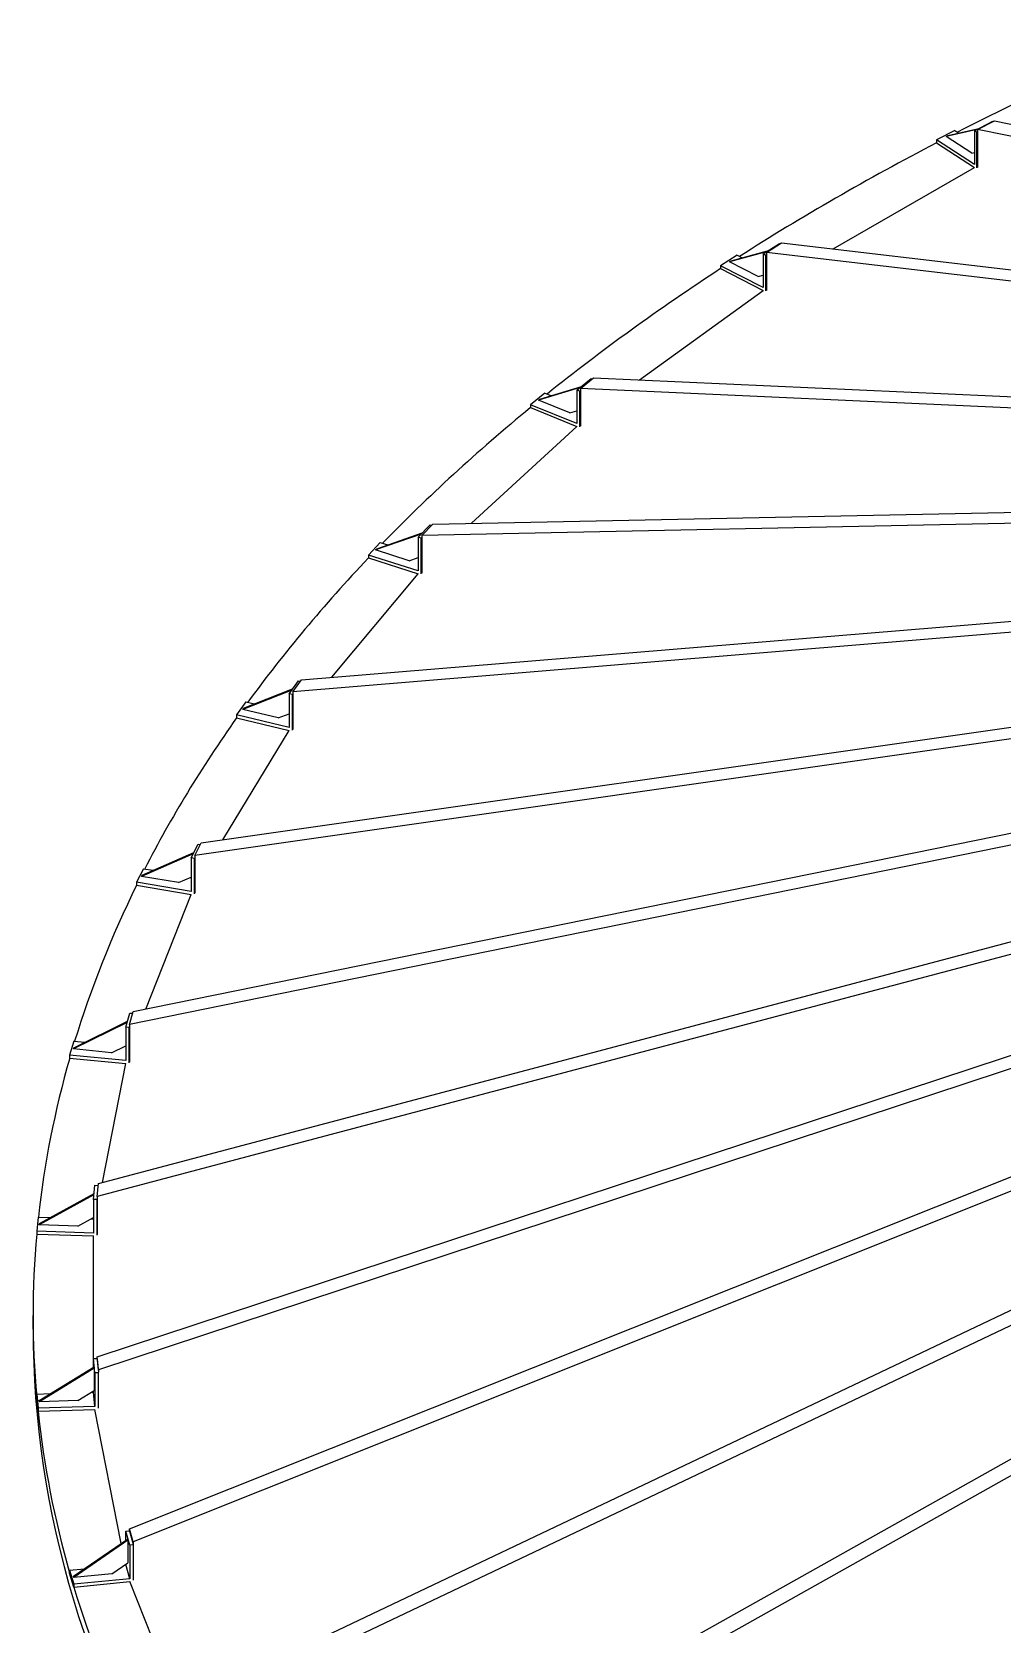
# Model space of a CAD drawing. Header units: millimetres. Extents: x 0 to 126150, y 0 to 89100.
# Drawn here: x 95779 to 100114, y 46745 to 53860 of the extents above; entities that cross this region are included whole.
import ezdxf

# ---------------------------------------------------------------- set-up
doc = ezdxf.new("R2010")
doc.units = ezdxf.units.MM
doc.header["$LTSCALE"] = 150
doc.layers.add('Visible', color=7, linetype='Continuous', lineweight=25)

msp = doc.modelspace()

# ---------------------------------------------------------------- linework, layer by layer
at = {"layer": 'Visible'}
for p, q in [((99990.4, 53417.53), (100072.42, 53459.85)), ((100004.79, 53423.04), (100079.35, 53461.52)), ((100072.42, 53459.85), (100074.06, 53458.79)), ((100079.35, 53461.52), (105438.71, 52389.27)), ((99903.16, 53418.96), (99821.14, 53376.64)), ((99990.4, 53267.29), (99821.14, 53376.64)), ((99821.14, 53376.64), (99821.14, 53363.58)), ((99821.14, 53363.58), (99990.57, 53254.12)), ((100002.05, 53423.54), (99864.42, 53392)), ((99864.42, 53392), (99871.88, 53395.85)), ((99979.07, 53317.93), (99864.42, 53392)), ((99871.88, 53395.85), (100009.51, 53427.39)), ((99903.16, 53418.96), (99921.38, 53407.19)), ((100001.06, 53410.64), (99990.4, 53417.53)), ((99990.4, 53417.53), (99990.4, 53267.29)), ((100001.06, 53410.64), (100004.79, 53412.56)), ((100001.06, 53252.01), (100001.06, 53410.64)), ((100004.79, 53423.04), (100004.79, 53412.56)), ((105417.85, 52340.05), (100004.79, 53423.04)), ((100004.79, 53412.56), (100004.79, 53254.02)), ((99979.07, 53317.93), (99990.4, 53320.53)), ((99359.14, 52889.56), (99990.57, 53254.12)), ((98929.81, 52862.03), (98856.51, 52814.67)), ((99059.88, 52876.22), (98896.54, 52832.74)), ((98903.2, 52837.04), (99066.54, 52880.52)), ((98929.81, 52862.03), (98952.7, 52850.22)), ((99045.91, 52867.19), (99119.2, 52914.55)), ((99057.84, 52861.04), (99045.91, 52867.19)), ((99045.91, 52867.19), (99045.91, 52716.96)), ((99057.84, 52861.04), (99061.17, 52863.19)), ((99057.84, 52702.41), (99057.84, 52861.04)), ((99061.17, 52873.67), (99127.8, 52916.72)), ((99061.17, 52873.67), (99061.17, 52863.19)), ((105361.47, 52134.04), (99061.17, 52873.67)), ((99061.17, 52863.19), (99061.17, 52704.64)), ((99119.2, 52914.55), (99122.12, 52913.04)), ((99127.8, 52916.72), (105370.63, 52183.84)), ((99045.91, 52716.96), (98856.51, 52814.67)), ((98856.51, 52814.67), (98856.51, 52801.61)), ((98856.51, 52801.61), (99046.1, 52703.79)), ((98896.54, 52832.74), (98903.2, 52837.04)), ((99024.83, 52766.55), (98896.54, 52832.74)), ((99024.83, 52766.55), (99045.91, 52772.16)), ((98494.55, 52304.48), (99046.1, 52703.79)), ((98214.08, 52259.26), (98277.74, 52311.05)), ((98230.02, 52266.75), (98287.89, 52313.83)), ((98277.74, 52311.05), (98282.22, 52309.22)), ((98287.89, 52313.83), (105350.61, 51994.15)), ((98070.58, 52245.68), (98006.93, 52193.88)), ((98228.56, 52271.04), (98043.2, 52214.42)), ((98043.2, 52214.42), (98048.99, 52219.13)), ((98048.99, 52219.13), (98234.34, 52275.75)), ((98070.58, 52245.68), (98098.49, 52234.25)), ((98227.13, 52253.91), (98214.08, 52259.26)), ((98214.08, 52259.26), (98214.08, 52109.02)), ((98227.13, 52253.91), (98230.02, 52256.27)), ((98227.13, 52095.29), (98227.13, 52253.91)), ((98230.02, 52266.75), (98230.02, 52256.27)), ((105351.99, 51944.38), (98230.02, 52266.75)), ((98230.02, 52256.27), (98230.02, 52097.72)), ((98214.08, 52109.02), (98006.93, 52193.88)), ((98006.93, 52193.88), (98006.93, 52180.82)), ((98006.93, 52180.82), (98214.29, 52095.87)), ((98183.52, 52156.94), (98043.2, 52214.42)), ((98183.52, 52156.94), (98214.08, 52166.28)), ((97744.29, 51664.01), (98214.29, 52095.87)), ((97570.18, 51660.45), (105367.53, 51819.97)), ((105365.74, 51770.39), (97521.8, 51609.92)), ((96983.68, 50964.78), (105366.15, 51656.49)), ((97505.38, 51601.38), (97558.59, 51656.96)), ((97521.8, 51609.92), (97570.18, 51660.45)), ((97558.59, 51656.96), (97564.91, 51654.95)), ((105370.93, 51606.7), (96945.41, 50911.44)), ((97519.03, 51615.64), (97315.14, 51544.83)), ((97319.97, 51549.88), (97523.87, 51620.69)), ((97519.39, 51596.91), (97505.38, 51601.38)), ((97505.38, 51601.38), (97505.38, 51451.14)), ((97519.39, 51596.91), (97521.8, 51599.44)), ((97519.39, 51438.28), (97519.39, 51596.91)), ((97521.8, 51609.92), (97521.8, 51599.44)), ((97521.8, 51599.44), (97521.8, 51440.89)), ((97336.28, 51577.66), (97283.07, 51522.08)), ((97505.38, 51451.14), (97283.07, 51522.08)), ((97283.07, 51522.08), (97283.07, 51509.02)), ((97283.07, 51509.02), (97505.61, 51438.01)), ((97315.14, 51544.83), (97319.97, 51549.88)), ((97465.72, 51496.78), (97315.14, 51544.83)), ((97336.28, 51577.66), (97369.47, 51567.07)), ((97465.72, 51496.78), (97505.38, 51510.56)), ((105364.11, 51445.93), (96508.11, 50180.09)), ((96535.79, 50235.56), (105365.54, 51497.65)), ((97120.28, 50976.05), (97505.61, 51438.01)), ((96232.13, 49481.99), (105370.57, 51340.23)), ((105378.38, 51288.31), (96215.38, 49425.07)), ((96076.51, 48713.52), (105398.91, 51186.05)), ((105399.34, 51130.01), (96070.91, 48655.87)), ((96070.91, 47939.82), (105409.45, 51022.21)), ((105418.92, 50965.84), (96076.51, 47882.17)), ((96928.72, 50901.82), (96970.81, 50960.5)), ((96945.41, 50911.44), (96983.68, 50964.78)), ((96970.81, 50960.5), (96979.18, 50958.5)), ((96940.52, 50918.27), (96721.5, 50832.39)), ((96725.33, 50837.72), (96944.34, 50923.6)), ((96943.5, 50898.29), (96928.72, 50901.82)), ((96928.72, 50901.82), (96928.72, 50751.59)), ((96943.5, 50898.29), (96945.41, 50900.96)), ((96943.5, 50739.66), (96943.5, 50898.29)), ((96945.41, 50911.44), (96945.41, 50900.96)), ((96945.41, 50900.96), (96945.41, 50742.41)), ((96215.38, 47170.62), (105445.18, 50858.26)), ((105464.35, 50802.3), (96232.13, 47113.7)), ((96736.15, 50866.38), (96694.05, 50807.71)), ((96928.72, 50751.59), (96694.05, 50807.71)), ((96694.05, 50807.71), (96694.05, 50794.64)), ((96721.5, 50832.39), (96725.33, 50837.72)), ((96880.45, 50794.38), (96721.5, 50832.39)), ((96736.15, 50866.38), (96774.83, 50857.13)), ((96880.45, 50794.38), (96928.72, 50813.3)), ((96632.55, 50249.39), (96928.96, 50738.47)), ((96694.05, 50794.64), (96928.96, 50738.47)), ((96508.11, 46415.6), (105510.85, 50697.3)), ((105540.61, 50642.81), (96535.79, 46360.12)), ((96945.41, 45684.25), (105502.24, 50483.02)), ((105385.31, 50342.64), (96983.68, 45630.91)), ((96491.35, 50169.39), (96521.8, 50230.42)), ((96508.11, 50180.09), (96535.79, 50235.56)), ((96521.8, 50230.42), (96532.34, 50228.66)), ((96500.49, 50187.71), (96269.76, 50086.05)), ((96272.53, 50091.6), (96503.26, 50193.26)), ((96506.72, 50166.83), (96491.35, 50169.39)), ((96491.35, 50169.39), (96491.35, 50019.15)), ((96506.72, 50166.83), (96508.11, 50169.61)), ((96506.72, 50008.2), (96506.72, 50166.83)), ((96508.11, 50180.09), (96508.11, 50169.61)), ((96508.11, 50169.61), (96508.11, 50011.06)), ((96277.73, 50120.78), (96247.27, 50059.75)), ((96269.76, 50086.05), (96272.53, 50091.6)), ((96435.09, 50058.55), (96269.76, 50086.05)), ((96277.73, 50120.78), (96322.03, 50113.41)), ((96491.35, 50019.15), (96247.27, 50059.75)), ((96247.27, 50059.75), (96247.27, 50046.69)), ((96247.27, 50046.69), (96491.6, 50006.05)), ((96435.09, 50058.55), (96491.35, 50083.34)), ((96288.99, 49493.55), (96491.6, 50006.05)), ((96198.76, 49413.29), (96217.19, 49475.9)), ((96215.38, 49425.07), (96232.13, 49481.99)), ((96217.19, 49475.9), (96229.97, 49474.65)), ((96204.61, 49433.15), (95965.6, 49315.21)), ((95967.28, 49320.9), (96206.28, 49438.84)), ((96214.54, 49411.74), (96198.76, 49413.29)), ((96198.76, 49413.29), (96198.76, 49263.05)), ((96214.54, 49411.74), (96215.38, 49414.59)), ((96214.54, 49253.11), (96214.54, 49411.74)), ((96215.38, 49425.07), (96215.38, 49414.59)), ((96215.38, 49414.59), (96215.38, 49256.04)), ((95966.78, 49350.23), (95948.35, 49287.62)), ((95965.6, 49315.21), (95967.28, 49320.9)), ((96135.22, 49298.57), (95965.6, 49315.21)), ((95966.78, 49350.23), (96016.77, 49345.32)), ((96135.22, 49298.57), (96198.76, 49329.93)), ((96194.61, 49327.88), (96198.76, 49327.47)), ((96198.76, 49263.05), (95948.35, 49287.62)), ((95948.35, 49287.62), (95948.35, 49274.55)), ((95948.35, 49274.55), (96199.02, 49249.96)), ((96095.3, 48718.5), (96199.02, 49249.96)), ((96056.7, 48664.08), (95812.84, 48529.54)), ((95813.4, 48535.31), (96057.26, 48669.85)), ((96054.65, 48643.03), (96060.82, 48706.44)), ((96060.82, 48706.44), (96075.78, 48705.95)), ((96070.91, 48655.87), (96076.51, 48713.52)), ((96070.63, 48642.51), (96054.65, 48643.03)), ((96054.65, 48643.03), (96054.65, 48492.79)), ((96070.63, 48642.51), (96070.91, 48645.39)), ((96070.63, 48483.88), (96070.63, 48642.51)), ((96070.91, 48655.87), (96070.91, 48645.39)), ((96070.91, 48645.39), (96070.91, 48486.85)), ((95807.22, 48564.42), (95801.05, 48501.01)), ((95807.22, 48564.42), (95862.9, 48562.62)), ((95812.84, 48529.54), (95813.4, 48535.31)), ((95984.62, 48523.97), (95812.84, 48529.54)), ((95984.62, 48523.97), (96054.65, 48562.61)), ((96044.01, 48556.74), (96054.65, 48556.4)), ((96054.65, 48492.79), (95801.05, 48501.01)), ((95801.05, 48501.01), (95801.05, 48487.95)), ((95801.05, 48487.95), (96054.91, 48479.72)), ((96054.91, 47931.71), (96054.91, 48479.72)), ((95784.91, 48062.83), (95784.91, 48124.06)), ((95812.84, 47744.71), (96057.45, 47895.53)), ((96058.01, 47889.77), (95813.4, 47738.95)), ((96054.65, 47931.7), (96070.63, 47932.22)), ((96060.82, 47868.29), (96054.65, 47931.7)), ((96054.65, 47893.8), (96054.65, 47931.7)), ((96057.45, 47895.53), (96058.01, 47889.77)), ((96058.01, 47889.77), (96058.01, 47789.43)), ((96070.91, 47929.34), (96070.63, 47932.22)), ((96076.51, 47882.17), (96070.91, 47939.82)), ((96070.91, 47929.34), (96070.91, 47939.82)), ((96070.91, 47929.34), (96076.51, 47871.69)), ((96076.51, 47882.17), (96076.51, 47871.69)), ((96076.79, 47868.81), (96060.82, 47868.29)), ((96060.82, 47868.29), (96060.82, 47718.06)), ((96076.79, 47868.81), (96076.51, 47871.69)), ((96076.79, 47710.18), (96076.79, 47868.81)), ((95801.05, 47773.24), (95862.34, 47775.23)), ((95801.05, 47773.24), (95807.22, 47709.83)), ((95801.05, 47760.18), (95801.05, 47773.24)), ((95807.22, 47696.77), (95801.05, 47760.18)), ((95813.4, 47738.95), (95812.84, 47744.71)), ((95985.18, 47744.52), (95813.4, 47738.95)), ((95985.18, 47744.52), (96058.01, 47789.43)), ((96044.57, 47781.14), (96054.65, 47781.47)), ((96054.65, 47781.47), (96054.65, 47787.35)), ((96060.82, 47718.06), (96054.65, 47781.47)), ((96060.82, 47718.06), (95807.22, 47709.83)), ((95807.22, 47709.83), (95807.22, 47696.77)), ((95807.22, 47696.77), (96061.08, 47705)), ((96178.06, 47105.58), (96061.08, 47705)), ((96232.13, 47113.7), (96215.38, 47170.62)), ((96215.38, 47160.14), (96215.38, 47170.62)), ((95965.6, 46959.05), (96207.14, 47125.63)), ((96208.81, 47119.94), (95967.28, 46953.36)), ((96198.76, 47161.44), (96214.54, 47162.99)), ((96217.19, 47098.83), (96198.76, 47161.44)), ((96198.76, 47119.86), (96198.76, 47161.44)), ((96207.14, 47125.63), (96208.81, 47119.94)), ((96208.81, 47119.94), (96208.81, 47019.6)), ((96215.38, 47160.14), (96214.54, 47162.99)), ((96215.38, 47160.14), (96232.13, 47103.22)), ((96232.96, 47100.38), (96217.19, 47098.83)), ((96217.19, 47098.83), (96217.19, 46948.59)), ((96232.13, 47113.7), (96232.13, 47103.22)), ((96232.96, 47100.38), (96232.13, 47103.22)), ((96232.96, 46941.75), (96232.96, 47100.38)), ((95948.35, 46986.64), (96015.1, 46993.19)), ((95948.35, 46986.64), (95966.78, 46924.03)), ((95948.35, 46973.58), (95948.35, 46986.64)), ((95966.78, 46910.97), (95948.35, 46973.58)), ((95967.28, 46953.36), (95965.6, 46959.05)), ((96136.89, 46970), (95967.28, 46953.36)), ((96136.89, 46970), (96208.81, 47019.6)), ((96196.29, 47010.96), (96198.76, 47011.21)), ((96196.52, 47010.98), (96196.49, 47011.1)), ((96198.76, 47011.21), (96198.76, 47012.67)), ((96217.19, 46948.59), (96198.76, 47011.21)), ((96217.19, 46948.59), (95966.78, 46924.03)), ((95966.78, 46910.97), (96217.45, 46935.56)), ((95966.78, 46924.03), (95966.78, 46910.97)), ((96455.97, 46332.19), (96217.45, 46935.56))]:
    msp.add_line(p, q, dxfattribs=at)
for centre, start_param, end_param in [((108004.91, 48124.06), 5.3339884, 5.4359526), ((108004.91, 48124.06), 5.4461881, 5.5480055), ((108004.91, 48124.06), 5.5583878, 5.6600757), ((108004.91, 48124.06), 5.6705876, 5.772165), ((108004.91, 48124.06), 5.7827873, 5.8842746), ((108004.91, 48124.06), 5.8949871, 5.9964058), ((108004.91, 48124.06), 6.0071868, 6.1085593), ((108004.91, 48124.06), 6.1193865, 6.2207358), ((108004.91, 48124.06), 6.2315863, 6.3345879), ((108004.91, 48062.83), 0, 0.686018), ((108004.91, 48124.06), 0.0606007, 0.1637375), ((108004.91, 48124.06), 0.1728004, 0.2759628)]:
    msp.add_ellipse(centre, major_axis=(-12220, 0), ratio=0.5773503, start_param=start_param, end_param=end_param, dxfattribs=at)

doc.saveas('drawing.dxf')
